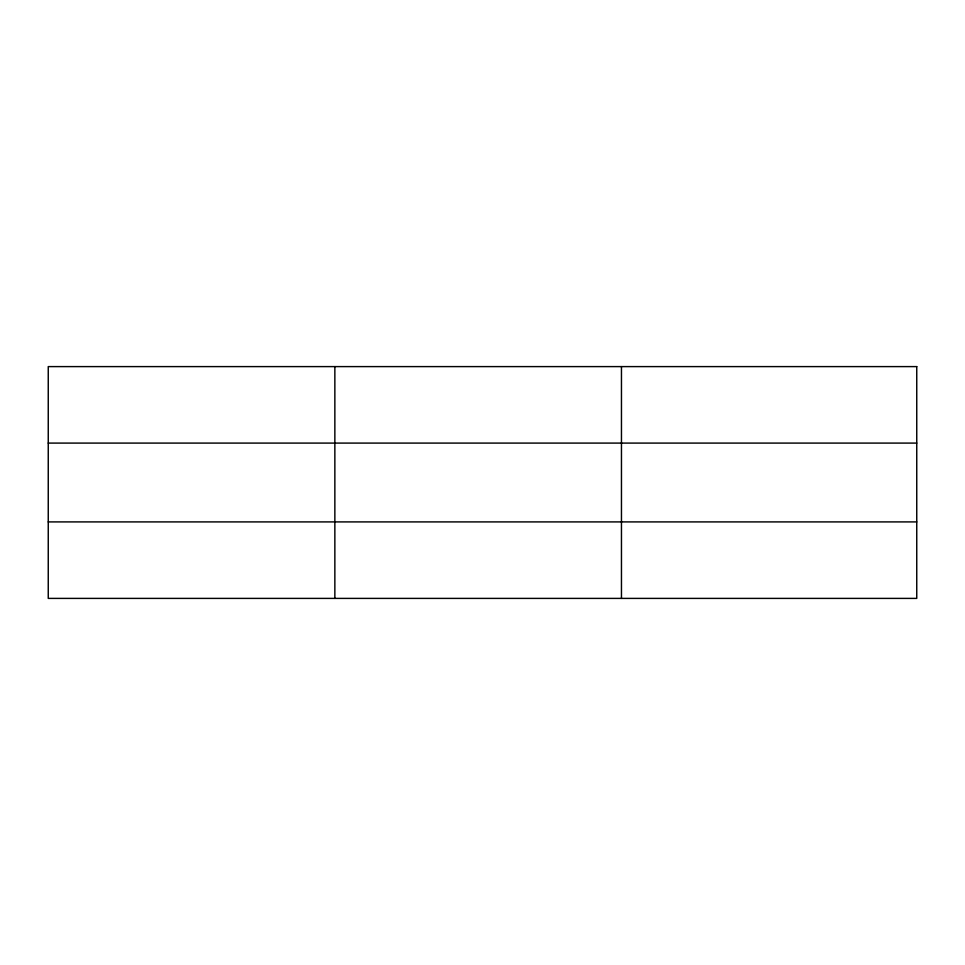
<?xml version="1.0" encoding="UTF-8"?>
<svg xmlns="http://www.w3.org/2000/svg" width="965" height="965" viewBox="0 0 965 965"><rect width="100%" height="100%" fill="white"/><g stroke="black" fill="none" stroke-linecap="round" stroke-linejoin="round"><path stroke-width="1.45" d="M334.855 366.604L334.855 598.396M621.46 366.604L621.46 598.396M48.25 443.092L916.75 443.092M48.25 521.908L916.75 521.908M916.75 366.604L916.75 598.396L48.25 598.396L48.25 366.604L916.75 366.604"/></g></svg>
